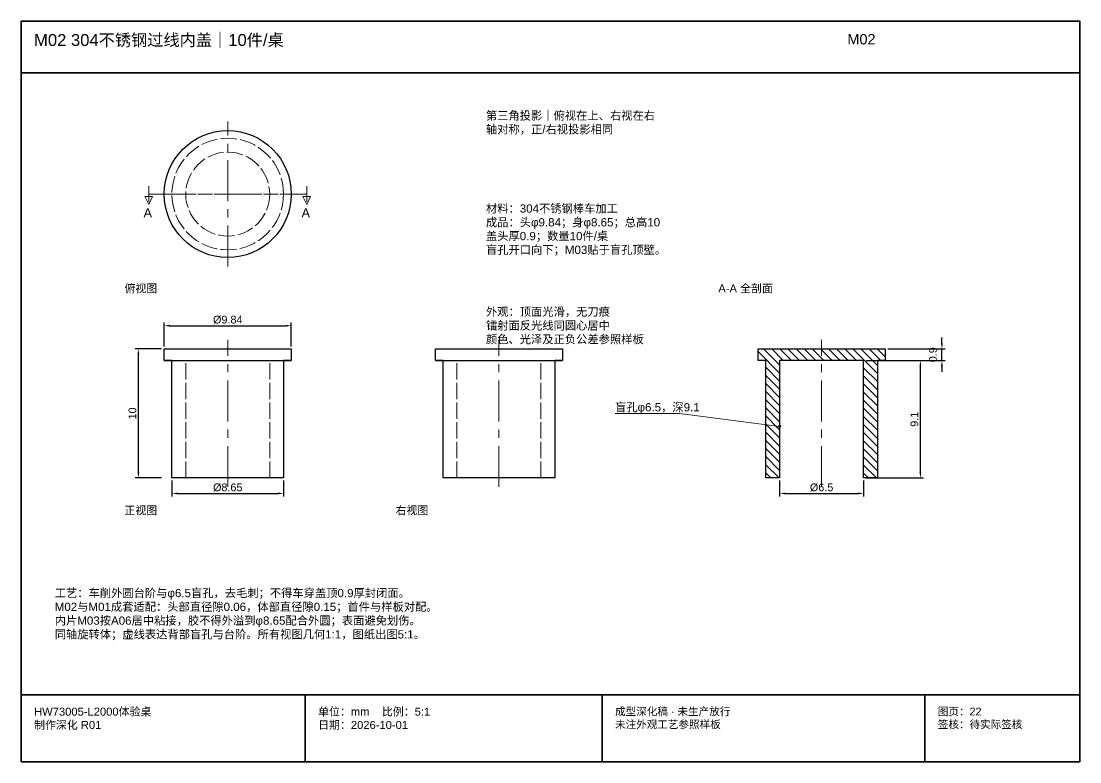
# Model space of a CAD drawing. Header units: millimetres. Extents: x 50 to 288830, y 0 to 4150.
# Drawn here: x 252001 to 252083, y 1 to 58.4 of the extents above; entities that cross this region are included whole.
import ezdxf

# ---------------------------------------------------------------- set-up
doc = ezdxf.new("R2010")
doc.units = ezdxf.units.MM
doc.linetypes.add('CENTER', pattern=[5.08, 3.175, -0.635, 0.635, -0.635])
doc.linetypes.add('DASHED', pattern=[1.524, 1.27, -0.254])
for name, color, linetype, lineweight in [('CENTER', 8, 'CENTER', 13), ('DIM', 7, 'Continuous', 13), ('FRAME', 7, 'Continuous', 35), ('HATCH', 8, 'Continuous', 9), ('HIDDEN', 8, 'DASHED', 13), ('NOTE', 7, 'Continuous', 18), ('OUTLINE', 7, 'Continuous', 25)]:
    doc.layers.add(name, color=color, linetype=linetype, lineweight=lineweight)
doc.styles.add('CN', font='Arial Unicode.ttf')
doc.dimstyles.new('D0_2', dxfattribs={"dimtxt": 0.6, "dimasz": 0.44, "dimexe": 0.24, "dimexo": 0.2, "dimgap": 0.16, "dimtad": 1, "dimdsep": 46, "dimtxsty": 'CN', "dimcen": 2.5, "dimclrd": 7, "dimclre": 7, "dimclrt": 7, "dimazin": 3, "dimtfac": 1, "dimtmove": 0, "dimatfit": 3})

msp = doc.modelspace()

# ---------------------------------------------------------------- hatches: boundary and pattern name
at = {"layer": 'HATCH'}
h = msp.add_hatch(dxfattribs=at)
h.set_pattern_fill('ANSI31', scale=0.14, angle=90)
h.paths.add_polyline_path([(252058.08, 33), (252067.92, 33), (252067.92, 32.1), (252067.325, 32.1), (252067.325, 23), (252066.25, 23), (252066.25, 32.1), (252059.75, 32.1), (252059.75, 23), (252058.675, 23), (252058.675, 32.1), (252058.08, 32.1)])

# ---------------------------------------------------------------- linework, layer by layer
at = {"layer": 'CENTER'}
for p, q in [((252017, 39.38), (252017, 50.62)), ((252010.88, 45), (252023.12, 45)), ((252011.38, 45), (252022.62, 45)), ((252017, 22.3), (252017, 33.7)), ((252038, 22.3), (252038, 33.7)), ((252063, 22.3), (252063, 33.7))]:
    msp.add_line(p, q, dxfattribs=at)
at = {"layer": 'DIM'}
for p, q in [((252010.88, 44.4), (252010.88, 45.6)), ((252023.12, 44.4), (252023.12, 45.6))]:
    msp.add_line(p, q, dxfattribs=at)
for points in [[(252010.88, 44.2), (252010.58, 44.8), (252011.18, 44.8)], [(252023.12, 44.2), (252022.82, 44.8), (252023.42, 44.8)]]:
    msp.add_lwpolyline(points, close=True, dxfattribs=at)
msp.add_lwpolyline([(252059.75, 27), (252052, 28), (252047, 28)], dxfattribs=at)
msp.add_circle((252059.75, 27), 0.1, dxfattribs=at)
at = {"layer": 'FRAME'}
for p, q in [((252001, 54.4), (252083, 54.4)), ((252001, 6.2), (252083, 6.2)), ((252023, 1), (252023, 6.2)), ((252046, 1), (252046, 6.2)), ((252071, 1), (252071, 6.2))]:
    msp.add_line(p, q, dxfattribs=at)
msp.add_lwpolyline([(252001, 1), (252083, 1), (252083, 58.4), (252001, 58.4)], close=True, dxfattribs=at)
at = {"layer": 'HIDDEN'}
for p, q in [((252013.75, 23), (252013.75, 32.1)), ((252013.75, 32.1), (252020.25, 32.1)), ((252020.25, 23), (252020.25, 32.1)), ((252034.75, 23), (252034.75, 32.1)), ((252034.75, 32.1), (252041.25, 32.1)), ((252041.25, 23), (252041.25, 32.1))]:
    msp.add_line(p, q, dxfattribs=at)
for radius in [4.325, 3.25]:
    msp.add_circle((252017, 45), radius, dxfattribs=at)
at = {"layer": 'OUTLINE'}
for p, q in [((252012.08, 32.1), (252021.92, 32.1)), ((252033.08, 32.1), (252042.92, 32.1))]:
    msp.add_line(p, q, dxfattribs=at)
for points in [[(252012.08, 33), (252021.92, 33), (252021.92, 32.1), (252021.325, 32.1), (252021.325, 23), (252012.675, 23), (252012.675, 32.1), (252012.08, 32.1)], [(252033.08, 33), (252042.92, 33), (252042.92, 32.1), (252042.325, 32.1), (252042.325, 23), (252033.675, 23), (252033.675, 32.1), (252033.08, 32.1)], [(252058.08, 33), (252067.92, 33), (252067.92, 32.1), (252067.325, 32.1), (252067.325, 23), (252066.25, 23), (252066.25, 32.1), (252059.75, 32.1), (252059.75, 23), (252058.675, 23), (252058.675, 32.1), (252058.08, 32.1)]]:
    msp.add_lwpolyline(points, close=True, dxfattribs=at)
msp.add_circle((252017, 45), 4.92, dxfattribs=at)

# ---------------------------------------------------------------- texts
at = {"layer": 'NOTE', "attachment_point": 1, "style": 'CN'}
for s, insert, char_height, width in [('M02 304不锈钢过线内盖｜10件/桌', (252002, 57.4), 0.92, 62), ('M02', (252065, 57.4), 0.8, 18), ('第三角投影｜俯视在上、右视在右\\P轴对称，正/右视投影相同', (252037, 51.4), 0.64, 44), ('材料：304不锈钢棒车加工\\P成品：头φ9.84；身φ8.65；总高10\\P盖头厚0.9；数量10件/桌\\P盲孔开口向下；M03贴于盲孔顶壁。', (252037, 44.2), 0.64, 44.8), ('A', (252010.48, 43.9), 0.7, 1.4), ('A', (252022.72, 43.9), 0.7, 1.4), ('俯视图', (252009, 38), 0.62, 16), ('A-A 全剖面', (252055, 38), 0.62, 16), ('外观：顶面光滑，无刀痕\\P镭射面反光线同圆心居中\\P颜色、光泽及正负公差参照样板', (252037, 36.2), 0.64, 44.8), ('盲孔φ6.5，深9.1', (252047, 28.8), 0.64, 18), ('正视图', (252009, 20.8), 0.62, 16), ('右视图', (252030, 20.8), 0.62, 16), ('工艺：车削外圆台阶与φ6.5盲孔，去毛刺；不得车穿盖顶0.9厚封闭面。\\PM02与M01成套适配：头部直径隙0.06，体部直径隙0.15；首件与样板对配。\\P内片M03按A06居中粘接，胶不得外溢到φ8.65配合外圆；表面避免划伤。\\P同轴旋转体；虚线表达背部盲孔与台阶。所有视图几何1:1，图纸出图5:1。', (252003.6, 14.4), 0.64, 76.4), ('HW73005-L2000体验桌\\P制作深化 R01', (252002, 5.2), 0.62, 20), ('单位：mm    比例：5:1\\P日期：2026-10-01', (252024, 5.2), 0.62, 21), ('成型深化稿 · 未生产放行\\P未注外观工艺参照样板', (252047, 5.2), 0.6, 23), ('图页：22\\P签核：待实际签核', (252072, 5.2), 0.6, 11)]:
    msp.add_mtext(s, dxfattribs=dict(at, insert=insert, char_height=char_height, width=width))

# ---------------------------------------------------------------- dimensions: what is measured, and where the dimension line sits
at = {"layer": 'DIM'}
for base, p1, p2 in [((252012.08, 34.8), (252012.08, 33), (252021.92, 33)), ((252012.675, 21.8), (252012.675, 23), (252021.325, 23)), ((252059.75, 21.8), (252059.75, 23), (252066.25, 23))]:
    msp.add_linear_dim(base=base, p1=p1, p2=p2, text='%%c<>', dimstyle='D0_2', dxfattribs=at).render()
for base, p1, p2 in [((252072.32, 32.1), (252067.92, 32.1), (252067.92, 33)), ((252010.08, 23), (252012.08, 23), (252012.08, 33)), ((252070.65, 23), (252066.25, 23), (252066.25, 32.1))]:
    msp.add_linear_dim(base=base, p1=p1, p2=p2, angle=90, dimstyle='D0_2', dxfattribs=at).render()

doc.saveas('drawing.dxf')
